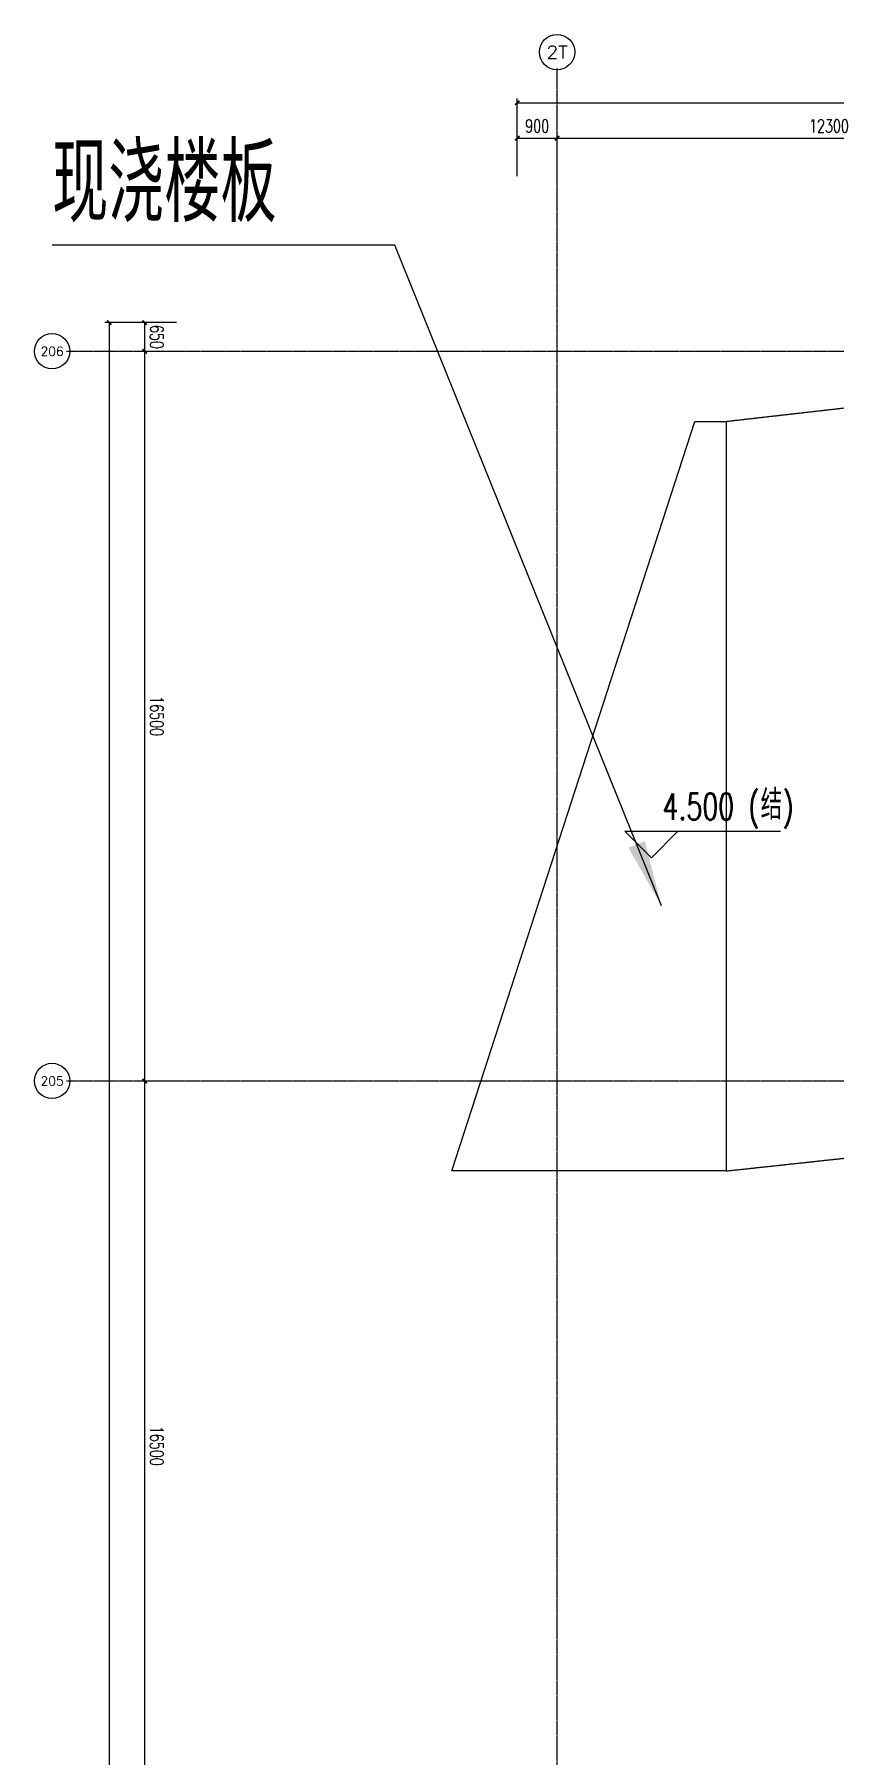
# Model space of a CAD drawing. Extents: x -954573 to 446329, y 489853 to 1226784.
# Drawn here: x -296975 to -278878, y 690817 to 729736 of the extents above; entities that cross this region are included whole.
import ezdxf
from ezdxf.enums import TextEntityAlignment as Align

# ---------------------------------------------------------------- set-up
doc = ezdxf.new("R2010")
doc.units = 0
doc.header["$LTSCALE"] = 10
doc.header["$MEASUREMENT"] = 0
doc.linetypes.add('10平面$0$DOTE', pattern=[2.42, 2, -0.2, 0.02, -0.2])
doc.layers.get('Defpoints').update_dxf_attribs({"color": 210})
for name, color, linetype in [('10平面$0$A-AXIS-D', 8, 'Continuous'), ('10平面$0$A-AXIS-DOTE', 8, '10平面$0$DOTE'), ('10平面$0$A-SFCE', 8, 'Continuous'), ('10平面$0$AS-WALL', 8, 'Continuous'), ('10平面$0$PUB_TEXT', 8, 'Continuous'), ('10平面$0$建-标高', 8, 'Continuous'), ('A-LIN-V', 9, 'Continuous'), ('建-引出', 3, 'Continuous')]:
    doc.layers.add(name, color=color, linetype=linetype)
doc.styles.add('10平面$0$_TCH_AXIS', font='COMPLEX', dxfattribs={"bigfont": 'GBCBIG'})
doc.styles.add('10平面$0$_TCH_DIM_T3', font='SIMPLEX', dxfattribs={"width": 0.705882, "bigfont": 'GBCBIG'})
doc.styles.add('10平面$0$A-STANDARD', font='SIMPLEX', dxfattribs={"bigfont": 'GBCBIG'})
doc.styles.add('A-STANDARD', font='SIMPLEX', dxfattribs={"bigfont": 'GBCBIG'})
doc.dimstyles.new('10平面$0$_TCH_ARCH&&100', dxfattribs={"dimtxt": 297.5, "dimasz": 100, "dimexe": 100, "dimexo": 100, "dimgap": 126.25, "dimtad": 1, "dimdec": 0, "dimzin": 0, "dimdsep": 46, "dimtxsty": '10平面$0$_TCH_DIM_T3', "dimblk": '10平面$0$_ArchTick', "dimcen": 0.09, "dimclrt": 7, "dimazin": 2, "dimtfac": 1, "dimtdec": 0, "dimtix": 1, "dimtmove": 2, "dimatfit": 3, "dimfxl": 0, "dimtolj": 1, "dimtzin": 0, "dimarcsym": 0})

# ---------------------------------------------------------------- blocks, each defined once
blk = doc.blocks.new('10平面$0$_ArchTick')
at = {"color": 0, "linetype": 'ByBlock', "const_width": 0.4}
blk.add_lwpolyline([(-0.5, -0.5), (0.5, 0.5)], dxfattribs=at)
blk = doc.blocks.new('*D2910')
at = {"layer": '10平面$0$A-AXIS-D', "color": 0, "lineweight": -2}
for p, q in [((-73024, -98750), (-73846, -98750)), ((-73746, -98750), (-73746, -115250)), ((-73024, -115250), (-73846, -115250))]:
    blk.add_line(p, q, dxfattribs=at)
at = {"layer": 'Defpoints', "color": 0}
for p in [(-72924, -98750), (-73746, -115250), (-72924, -115250)]:
    blk.add_point(p, dxfattribs=at)
at = {"layer": '10平面$0$A-AXIS-D', "color": 0, "lineweight": -2, "xscale": 100, "yscale": 100, "zscale": 100}
for p, rotation in [((-73746, -98750), 90), ((-73746, -115250), 270)]:
    blk.add_blockref('10平面$0$_ArchTick', p, dxfattribs=dict(at, rotation=rotation))
at = {"layer": '10平面$0$A-AXIS-D', "color": 7, "insert": (-73471, -107000), "char_height": 297.5, "attachment_point": 5, "rotation": 270, "style": '10平面$0$_TCH_DIM_T3'}
blk.add_mtext('\\A1;16500', dxfattribs=at)
blk = doc.blocks.new('*D2911')
at = {"layer": '10平面$0$A-AXIS-D', "color": 0, "lineweight": -2}
for p, q in [((-73024, -82250), (-73846, -82250)), ((-73746, -82250), (-73746, -98750)), ((-73024, -98750), (-73846, -98750))]:
    blk.add_line(p, q, dxfattribs=at)
at = {"layer": 'Defpoints', "color": 0}
for p in [(-72924, -82250), (-73746, -98750), (-72924, -98750)]:
    blk.add_point(p, dxfattribs=at)
at = {"layer": '10平面$0$A-AXIS-D', "color": 0, "lineweight": -2, "xscale": 100, "yscale": 100, "zscale": 100}
for p, rotation in [((-73746, -82250), 90), ((-73746, -98750), 270)]:
    blk.add_blockref('10平面$0$_ArchTick', p, dxfattribs=dict(at, rotation=rotation))
at = {"layer": '10平面$0$A-AXIS-D', "color": 7, "insert": (-73471, -90500), "char_height": 297.5, "attachment_point": 5, "rotation": 270, "style": '10平面$0$_TCH_DIM_T3'}
blk.add_mtext('\\A1;16500', dxfattribs=at)
blk = doc.blocks.new('*D2912')
at = {"layer": '10平面$0$A-AXIS-D', "color": 0, "lineweight": -2}
for p, q in [((-73024, -81600), (-73846, -81600)), ((-73746, -81600), (-73746, -82250)), ((-73024, -82250), (-73846, -82250))]:
    blk.add_line(p, q, dxfattribs=at)
at = {"layer": 'Defpoints', "color": 0}
for p in [(-72924, -81600), (-73746, -82250), (-72924, -82250)]:
    blk.add_point(p, dxfattribs=at)
at = {"layer": '10平面$0$A-AXIS-D', "color": 0, "lineweight": -2, "xscale": 100, "yscale": 100, "zscale": 100}
for p, rotation in [((-73746, -81600), 90), ((-73746, -82250), 270)]:
    blk.add_blockref('10平面$0$_ArchTick', p, dxfattribs=dict(at, rotation=rotation))
at = {"layer": '10平面$0$A-AXIS-D', "color": 7, "insert": (-73471, -81925), "char_height": 297.5, "attachment_point": 5, "rotation": 270, "style": '10平面$0$_TCH_DIM_T3'}
blk.add_mtext('\\A1;650', dxfattribs=at)
blk = doc.blocks.new('*D3063')
at = {"layer": '10平面$0$A-AXIS-D', "color": 0, "lineweight": -2}
for p, q in [((-65318, -78290), (-65318, -77330)), ((-65318, -77430), (-64418, -77430)), ((-64418, -78290), (-64418, -77330))]:
    blk.add_line(p, q, dxfattribs=at)
at = {"layer": 'Defpoints', "color": 0}
for p in [(-64418, -77430), (-65318, -78390), (-64418, -78390)]:
    blk.add_point(p, dxfattribs=at)
at = {"layer": '10平面$0$A-AXIS-D', "color": 0, "lineweight": -2, "xscale": 100, "yscale": 100, "zscale": 100, "rotation": 180}
blk.add_blockref('10平面$0$_ArchTick', (-65318, -77430), dxfattribs=at)
at = {"layer": '10平面$0$A-AXIS-D', "color": 0, "lineweight": -2, "xscale": 100, "yscale": 100, "zscale": 100}
blk.add_blockref('10平面$0$_ArchTick', (-64418, -77430), dxfattribs=at)
at = {"layer": '10平面$0$A-AXIS-D', "color": 7, "insert": (-64868, -77155), "char_height": 297.5, "attachment_point": 5, "style": '10平面$0$_TCH_DIM_T3'}
blk.add_mtext('\\A1;900', dxfattribs=at)
blk = doc.blocks.new('*D3064')
at = {"layer": '10平面$0$A-AXIS-D', "color": 0, "lineweight": -2}
for p, q in [((-64418, -78290), (-64418, -77330)), ((-64418, -77430), (-52118, -77430)), ((-52118, -78290), (-52118, -77330))]:
    blk.add_line(p, q, dxfattribs=at)
at = {"layer": 'Defpoints', "color": 0}
for p in [(-52118, -77430), (-64418, -78390), (-52118, -78390)]:
    blk.add_point(p, dxfattribs=at)
at = {"layer": '10平面$0$A-AXIS-D', "color": 0, "lineweight": -2, "xscale": 100, "yscale": 100, "zscale": 100, "rotation": 180}
blk.add_blockref('10平面$0$_ArchTick', (-64418, -77430), dxfattribs=at)
at = {"layer": '10平面$0$A-AXIS-D', "color": 0, "lineweight": -2, "xscale": 100, "yscale": 100, "zscale": 100}
blk.add_blockref('10平面$0$_ArchTick', (-52118, -77430), dxfattribs=at)
at = {"layer": '10平面$0$A-AXIS-D', "color": 7, "insert": (-58268, -77155), "char_height": 297.5, "attachment_point": 5, "style": '10平面$0$_TCH_DIM_T3'}
blk.add_mtext('\\A1;12300', dxfattribs=at)
blk = doc.blocks.new('*D3082')
at = {"layer": '10平面$0$A-AXIS-D', "color": 0, "lineweight": -2}
for p, q in [((-65318, -78190), (-65318, -76530)), ((-65318, -76630), (92682, -76630)), ((92682, -78190), (92682, -76530))]:
    blk.add_line(p, q, dxfattribs=at)
at = {"layer": 'Defpoints', "color": 0}
for p in [(92682, -76630), (-65318, -78290), (92682, -78290)]:
    blk.add_point(p, dxfattribs=at)
at = {"layer": '10平面$0$A-AXIS-D', "color": 0, "lineweight": -2, "xscale": 100, "yscale": 100, "zscale": 100, "rotation": 180}
blk.add_blockref('10平面$0$_ArchTick', (-65318, -76630), dxfattribs=at)
at = {"layer": '10平面$0$A-AXIS-D', "color": 0, "lineweight": -2, "xscale": 100, "yscale": 100, "zscale": 100}
blk.add_blockref('10平面$0$_ArchTick', (92682, -76630), dxfattribs=at)
at = {"layer": '10平面$0$A-AXIS-D', "color": 7, "insert": (13682, -76355), "char_height": 297.5, "attachment_point": 5, "style": '10平面$0$_TCH_DIM_T3'}
blk.add_mtext('\\A1;158000', dxfattribs=at)
blk = doc.blocks.new('*D3085')
at = {"layer": '10平面$0$A-AXIS-D', "color": 0, "lineweight": -2}
for p, q in [((-73124, -81600), (-74646, -81600)), ((-74546, -81600), (-74546, -165400)), ((-73124, -165400), (-74646, -165400))]:
    blk.add_line(p, q, dxfattribs=at)
at = {"layer": 'Defpoints', "color": 0}
for p in [(-73024, -81600), (-74546, -165400), (-73024, -165400)]:
    blk.add_point(p, dxfattribs=at)
at = {"layer": '10平面$0$A-AXIS-D', "color": 0, "lineweight": -2, "xscale": 100, "yscale": 100, "zscale": 100}
for p, rotation in [((-74546, -81600), 90), ((-74546, -165400), 270)]:
    blk.add_blockref('10平面$0$_ArchTick', p, dxfattribs=dict(at, rotation=rotation))
at = {"layer": '10平面$0$A-AXIS-D', "color": 7, "insert": (-74271, -123500), "char_height": 297.5, "attachment_point": 5, "rotation": 270, "style": '10平面$0$_TCH_DIM_T3'}
blk.add_mtext('\\A1;83800', dxfattribs=at)
blk = doc.blocks.new('10平面$0$dote')
at = {"layer": '10平面$0$A-AXIS-D'}
for centre in [(-64417.8, -75483.9), (-75839, -82248.9), (-75839, -98748.9)]:
    blk.add_circle(centre, 400, dxfattribs=at)
at = {"layer": '10平面$0$A-AXIS-DOTE', "ltscale": 2}
for p, q in [((-64417.8, -171438.9), (-64417.8, -75850)), ((98696.4, -82250), (-75513.6, -82250)), ((98696.4, -98750), (-75513.6, -98750))]:
    blk.add_line(p, q, dxfattribs=at)
at = {"layer": '10平面$0$PUB_TEXT', "style": '10平面$0$_TCH_AXIS'}
for s, height, p, p2 in [('2T', 288.12, (-64657.9, -75627.9), (-64177.7, -75627.9)), ('206', 202.97, (-76100, -82350.4), (-75578, -82350.4)), ('205', 202.97, (-76100, -98850.4), (-75578, -98850.4))]:
    blk.add_text(s, height=height, dxfattribs=at).set_placement(p, p2, align=Align.FIT)
at = {"layer": '10平面$0$A-AXIS-D'}
for base, p1, p2, picture, middle in [((92682.2, -76630), (-65317.8, -78290), (92682.2, -78290), '*D3082', (13682.2, -76355)), ((-64417.8, -77430), (-65317.8, -78390), (-64417.8, -78390), '*D3063', (-64867.8, -77155)), ((-52117.8, -77430), (-64417.8, -78390), (-52117.8, -78390), '*D3064', (-58267.8, -77155))]:
    dim = blk.add_linear_dim(base=base, p1=p1, p2=p2, angle=0, dimstyle='10平面$0$_TCH_ARCH&&100', override={"dimgap": 0}, dxfattribs=at)
    dim.commit()
    dim.dimension.update_dxf_attribs({"geometry": picture, "text_midpoint": middle, "dimtype": 129})
for base, p1, p2, picture, middle in [((-74546.2, -165400), (-73024, -81600), (-73024, -165400), '*D3085', (-74271.2, -123500)), ((-73746.2, -82250), (-72924, -81600), (-72924, -82250), '*D2912', (-73471.2, -81925)), ((-73746.2, -98750), (-72924, -82250), (-72924, -98750), '*D2911', (-73471.2, -90500)), ((-73746.2, -115250), (-72924, -98750), (-72924, -115250), '*D2910', (-73471.2, -107000))]:
    dim = blk.add_linear_dim(base=base, p1=p1, p2=p2, angle=270, dimstyle='10平面$0$_TCH_ARCH&&100', override={"dimgap": 0}, dxfattribs=at)
    dim.commit()
    dim.dimension.update_dxf_attribs({"geometry": picture, "text_midpoint": middle, "dimtype": 129, "text_rotation": 270})
blk = doc.blocks.new('10平面')
at = {"layer": '10平面$0$A-AXIS-DOTE'}
for p, q in [((-281332.2, 720986), (-264361, 722920)), ((-281332.2, 704036), (-263654.2, 705945))]:
    blk.add_line(p, q, dxfattribs=at)
at = {"layer": '10平面$0$A-SFCE'}
blk.add_lwpolyline([(-281332.2, 720986), (-281332.2, 704136), (-281332.2, 704036), (-287538, 704036), (-287538, 704036), (-282039, 720986)], close=True, dxfattribs=at)
at = {"layer": '10平面$0$建-标高'}
for p, q in [((-283022.2, 711119.8), (-283622.2, 711719.8)), ((-283622.2, 711719.8), (-280102.2, 711719.8)), ((-283022.2, 711119.8), (-282422.2, 711719.8))]:
    blk.add_line(p, q, dxfattribs=at)
at = {"layer": '10平面$0$AS-WALL'}
blk.add_blockref('10平面$0$dote', (-220736.4, 804820), dxfattribs=at)
at = {"layer": '10平面$0$PUB_TEXT', "style": '10平面$0$A-STANDARD', "width": 0.705882}
for s, p in [('(', (-280829.4, 711979.8)), (')', (-280057.9, 711979.8)), ('4.500', (-282769.4, 711979.8))]:
    blk.add_text(s, height=595, dxfattribs=at).set_placement(p)
at = {"layer": '10平面$0$PUB_TEXT', "style": '10平面$0$A-STANDARD'}
blk.add_text('结', height=675.2, dxfattribs=at).set_placement((-280549.4, 711979.8))

msp = doc.modelspace()

# ---------------------------------------------------------------- block references
at = {"layer": 'A-LIN-V'}
msp.add_blockref('10平面', (0, 0), dxfattribs=at)

# ---------------------------------------------------------------- next in the draw order: hatches: boundary and pattern name
at = {"layer": '建-引出'}
msp.add_hatch(color=256, dxfattribs=at).paths.add_polyline_path([(-282794.2, 710030), (-283170.1, 711495.8), (-283541.1, 711346.1)], flags=17)

# ---------------------------------------------------------------- next in the draw order: linework, layer by layer
for p, q in [((-288824.2, 724970), (-296574.2, 724970)), ((-282794.2, 710030), (-288824.2, 724970))]:
    msp.add_line(p, q, dxfattribs=at)

# ---------------------------------------------------------------- next in the draw order: texts
at = {"layer": '建-引出', "color": 7, "style": 'A-STANDARD'}
msp.add_text('现浇楼板', height=1762.96, dxfattribs=at).set_placement((-296574.2, 725495))

doc.saveas('drawing.dxf')
